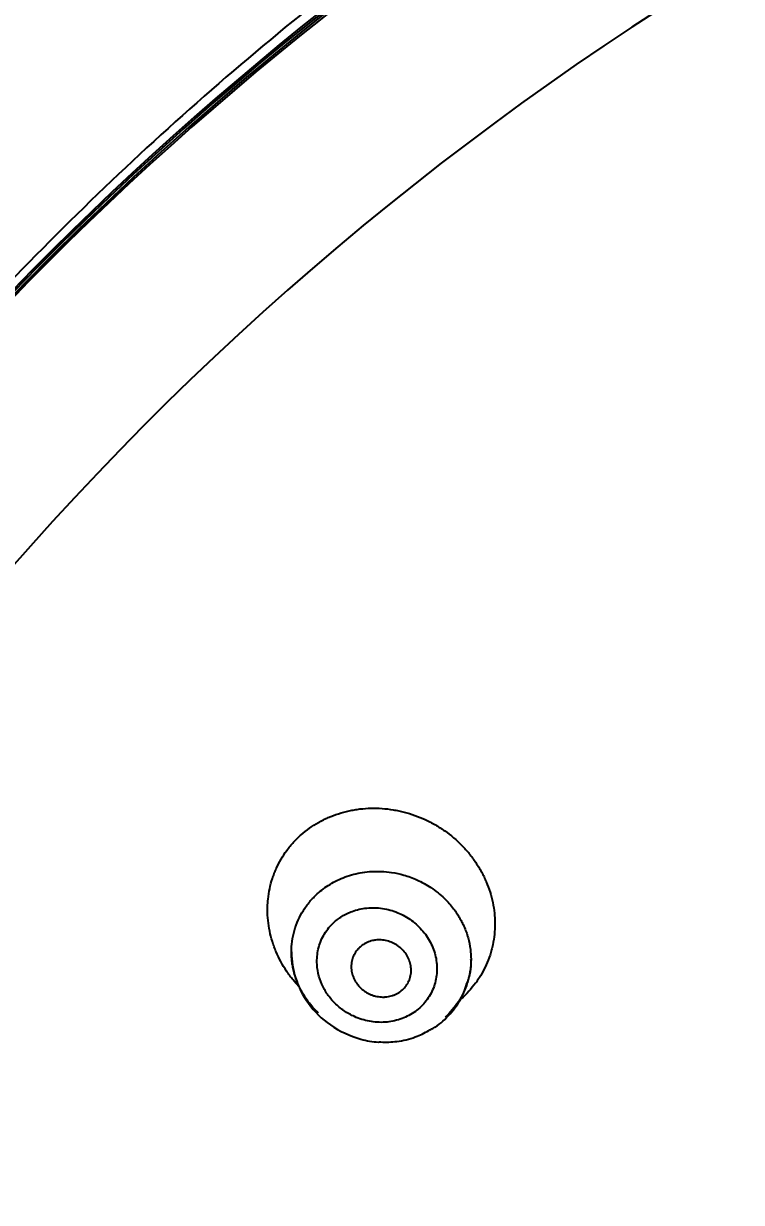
# Model space of a CAD drawing. Header units: millimetres. Extents: x 6110 to 6704, y -2661 to -1821.
# Drawn here: x 6327.713 to 6330.712, y -2164.096 to -2159.17 of the extents above; entities that cross this region are included whole.
import ezdxf

# ---------------------------------------------------------------- set-up
doc = ezdxf.new("R2010")
doc.units = ezdxf.units.MM
doc.header["$LTSCALE"] = 0.1
doc.linetypes.add('HIDDEN2', pattern=[4.7625, 3.175, -1.5875])
doc.layers.add('1', color=4, linetype='HIDDEN2', lineweight=13)
doc.layers.add('DIM', color=3, linetype='Continuous', lineweight=9)
doc.styles.get("Standard").update_dxf_attribs({"font": 'arial.ttf'})
doc.dimstyles.new('ISO-25', dxfattribs={"dimtxt": 2.5, "dimasz": 2.5, "dimexe": 1.25, "dimexo": 0.625, "dimtad": 1, "dimlfac": 5, "dimtxsty": 'Standard', "dimcen": 2.5, "dimadec": 0, "dimazin": 0, "dimtfac": 1, "dimtmove": 0, "dimatfit": 3, "dimfxl": 0, "dimarcsym": 0})

# ---------------------------------------------------------------- blocks, each defined once
blk = doc.blocks.new('*D85')
at = {"layer": 'Defpoints', "color": 0}
for p in [(6324.4599, -2027.3782), (6392.6916, -2027.3782), (6311.704, -2532.5418)]:
    blk.add_point(p, dxfattribs=at)
at = {"layer": 'DIM', "color": 0, "lineweight": -2}
for p, q in [((6325.0849, -2027.3782), (6393.9416, -2027.3782)), ((6392.6916, -2527.5418), (6392.6916, -2032.3782)), ((6312.329, -2532.5418), (6393.9416, -2532.5418))]:
    blk.add_line(p, q, dxfattribs=at)
at = {"layer": 'DIM', "color": 0}
for points in [[(6391.8583, -2032.3782), (6393.5249, -2032.3782), (6392.6916, -2027.3782)], [(6391.8583, -2527.5418), (6393.5249, -2527.5418), (6392.6916, -2532.5418)]]:
    blk.add_solid(points, dxfattribs=at)
at = {"layer": 'DIM', "color": 0, "insert": (6389.0618, -2279.96), "char_height": 5, "attachment_point": 5, "rotation": 90}
blk.add_mtext('2020,7', dxfattribs=at)
blk = doc.blocks.new('*D93')
at = {"layer": 'Defpoints', "color": 0}
for p in [(6325.0849, -2027.3782), (6402.037, -2595.9805), (6423.8203, -2595.9805)]:
    blk.add_point(p, dxfattribs=at)
at = {"layer": 'DIM', "color": 0, "lineweight": -2}
for p, q in [((6325.7099, -2027.3782), (6425.0703, -2027.3782)), ((6423.8203, -2032.3782), (6423.8203, -2590.9805)), ((6402.662, -2595.9805), (6425.0703, -2595.9805))]:
    blk.add_line(p, q, dxfattribs=at)
at = {"layer": 'DIM', "color": 0}
for points in [[(6422.9869, -2032.3782), (6424.6536, -2032.3782), (6423.8203, -2027.3782)], [(6422.9869, -2590.9805), (6424.6536, -2590.9805), (6423.8203, -2595.9805)]]:
    blk.add_solid(points, dxfattribs=at)
at = {"layer": 'DIM', "color": 0, "insert": (6420.1905, -2311.6794), "char_height": 5, "attachment_point": 5, "rotation": 90}
blk.add_mtext('2274,4', dxfattribs=at)

msp = doc.modelspace()

# ---------------------------------------------------------------- hatches: boundary and pattern name
at = {"layer": 'DIM'}
h = msp.add_hatch(dxfattribs=at)
h.set_pattern_fill('ANSI31', color=2)
edge = h.paths.add_edge_path()
edge.add_line((6619.6172, -2595.9805), (6619.6172, -1962.2056))
edge.add_line((6634.6172, -1966.1101), (6619.6172, -1966.1101))
edge.add_line((6634.6172, -2610.9805), (6634.6172, -1966.1101))
edge.add_line((6634.6172, -2610.9805), (6184.4567, -2610.9805))
edge.add_line((6619.6172, -2595.9805), (6184.4567, -2595.9805))
edge.add_line((6184.4567, -2610.9805), (6184.4567, -2595.9805))

# ---------------------------------------------------------------- linework, layer by layer
at = {"layer": '1', "color": 7, "linetype": 'Continuous', "lineweight": -3}
for centre, major_axis, start_param, end_param in [((6338.0093, -2168.509), (-13.75, 0), 3.141606, 7.301236), ((6338.0093, -2168.5303), (-13.75, 0), 3.570041, 5.884468), ((6338.0093, -2168.4983), (13.75, 0), 0.43031, 2.719801), ((6338.0093, -2168.5196), (-13.75, 0), 3.141627, 6.283151), ((6338.0093, -2168.8384), (13.1753, 0), 4.984867, 10.723113)]:
    msp.add_ellipse(centre, major_axis=major_axis, ratio=0.906308, start_param=start_param, end_param=end_param, dxfattribs=at)
for points, knots in [([(6338.0093, -2155.9663), (6337.7679, -2155.9664), (6337.0781, -2155.9829), (6335.942, -2156.0884), (6334.6189, -2156.3324), (6333.3278, -2156.6934), (6332.0816, -2157.1679), (6330.8922, -2157.7515), (6329.7713, -2158.4386), (6328.7294, -2159.2224), (6327.7775, -2160.0959), (6326.9214, -2161.0491), (6326.1826, -2162.078), (6325.7057, -2162.85), (6325.5094, -2163.2875), (6325.4841, -2163.346)], [0, 0, 0, 0, 0.045962, 0.131573, 0.217212, 0.30285, 0.38848, 0.474094, 0.559684, 0.645241, 0.730753, 0.81621, 0.901603, 0.986925, 1, 1, 1, 1]), ([(6328.8612, -2163.1921), (6328.8536, -2163.1839), (6328.8463, -2163.1755), (6328.8343, -2163.1608), (6328.8295, -2163.1546), (6328.8203, -2163.1421), (6328.8159, -2163.1358), (6328.7946, -2163.1039), (6328.7801, -2163.0771), (6328.7653, -2163.042), (6328.7625, -2163.0349), (6328.7573, -2163.0206), (6328.7548, -2163.0133), (6328.748, -2162.9916), (6328.7443, -2162.977), (6328.7352, -2162.933), (6328.7322, -2162.9034), (6328.7321, -2162.866), (6328.7323, -2162.8585), (6328.7331, -2162.8436), (6328.7337, -2162.8362), (6328.736, -2162.8142), (6328.7406, -2162.7851), (6328.7481, -2162.7567), (6328.755, -2162.7357), (6328.7574, -2162.7287), (6328.7614, -2162.7184), (6328.7628, -2162.7149), (6328.7657, -2162.7081), (6328.7671, -2162.7047), (6328.7807, -2162.6744), (6328.7955, -2162.6491), (6328.8217, -2162.6136), (6328.8311, -2162.6021), (6328.8513, -2162.5801), (6328.8619, -2162.5697), (6328.8952, -2162.5403), (6328.9194, -2162.5231), (6328.9522, -2162.5045), (6328.9589, -2162.5009), (6328.9725, -2162.4942), (6328.9793, -2162.4909), (6329.0001, -2162.4818), (6329.0283, -2162.4711), (6329.0577, -2162.4632), (6329.0801, -2162.4583), (6329.0876, -2162.4568), (6329.1029, -2162.4543), (6329.1106, -2162.4532), (6329.1489, -2162.4486), (6329.1798, -2162.4479), (6329.2261, -2162.4511), (6329.2416, -2162.4529), (6329.2649, -2162.4568), (6329.2726, -2162.4582), (6329.288, -2162.4614), (6329.2956, -2162.4632), (6329.3334, -2162.4731), (6329.3627, -2162.4836), (6329.3984, -2162.5001), (6329.4054, -2162.5036), (6329.4195, -2162.5108), (6329.4264, -2162.5146), (6329.4468, -2162.5264), (6329.4599, -2162.5349), (6329.4981, -2162.5618), (6329.5218, -2162.5819), (6329.5493, -2162.6099), (6329.5546, -2162.6156), (6329.565, -2162.6272), (6329.57, -2162.6331), (6329.5846, -2162.651), (6329.6029, -2162.6757), (6329.6187, -2162.7019), (6329.6297, -2162.7221), (6329.6332, -2162.7289), (6329.6398, -2162.7427), (6329.643, -2162.7497), (6329.6579, -2162.7848), (6329.6668, -2162.8135), (6329.676, -2162.8575), (6329.6783, -2162.8723), (6329.6806, -2162.8947), (6329.6812, -2162.9022), (6329.682, -2162.9172), (6329.6821, -2162.9246), (6329.6822, -2162.9616), (6329.6792, -2162.9909), (6329.6715, -2163.027), (6329.6698, -2163.0342), (6329.666, -2163.0485), (6329.6639, -2163.0556), (6329.657, -2163.0767), (6329.6465, -2163.1041), (6329.6331, -2163.1301), (6329.622, -2163.1491), (6329.6182, -2163.1554), (6329.61, -2163.1677), (6329.6058, -2163.1738), (6329.5838, -2163.2037), (6329.5637, -2163.2256), (6329.5412, -2163.2455)], [0, 0, 0, 0, 0.015067, 0.015067, 0.025545, 0.025545, 0.036023, 0.036023, 0.077935, 0.077935, 0.088413, 0.088413, 0.098891, 0.098891, 0.119847, 0.119847, 0.161759, 0.161759, 0.172237, 0.172237, 0.182715, 0.182715, 0.203671, 0.224627, 0.224627, 0.235105, 0.235105, 0.240344, 0.240344, 0.245583, 0.245583, 0.287495, 0.287495, 0.308452, 0.308452, 0.329408, 0.329408, 0.37132, 0.37132, 0.381798, 0.381798, 0.392276, 0.392276, 0.413232, 0.434188, 0.434188, 0.444666, 0.444666, 0.455144, 0.455144, 0.497056, 0.497056, 0.518012, 0.518012, 0.52849, 0.52849, 0.538968, 0.538968, 0.58088, 0.58088, 0.591358, 0.591358, 0.601836, 0.601836, 0.622792, 0.622792, 0.664704, 0.664704, 0.675182, 0.675182, 0.68566, 0.68566, 0.706616, 0.727572, 0.727572, 0.73805, 0.73805, 0.748528, 0.748528, 0.79044, 0.79044, 0.811396, 0.811396, 0.821874, 0.821874, 0.832352, 0.832352, 0.874264, 0.874264, 0.884742, 0.884742, 0.89522, 0.89522, 0.916176, 0.937132, 0.937132, 0.94761, 0.94761, 0.958088, 0.958088, 1, 1, 1, 1]), ([(6328.8322, -2163.0494), (6328.8322, -2163.0347), (6328.8342, -2163.0045), (6328.8435, -2162.9598), (6328.8594, -2162.9163), (6328.881, -2162.8759), (6328.9077, -2162.8391), (6328.944, -2162.8013), (6328.9928, -2162.7648), (6329.0568, -2162.7339), (6329.1294, -2162.715), (6329.1955, -2162.7112), (6329.2533, -2162.7168), (6329.3038, -2162.7277), (6329.3594, -2162.7479), (6329.4071, -2162.7741), (6329.4441, -2162.8012), (6329.4697, -2162.8238), (6329.4913, -2162.8463), (6329.5093, -2162.8682), (6329.5239, -2162.889), (6329.5357, -2162.9083), (6329.5451, -2162.9258), (6329.5576, -2162.9524), (6329.5709, -2162.9894), (6329.5802, -2163.0359), (6329.5822, -2163.0661), (6329.5822, -2163.08)], [0, 0, 0, 0, 0.039799, 0.082277, 0.124208, 0.165601, 0.206468, 0.246817, 0.305965, 0.367652, 0.431904, 0.498745, 0.535895, 0.579448, 0.6294, 0.685748, 0.717435, 0.746747, 0.773682, 0.798242, 0.820425, 0.840232, 0.857661, 0.872714, 0.918029, 0.962394, 1, 1, 1, 1]), ([(6329.368, -2163.2829), (6329.3758, -2163.2759), (6329.3902, -2163.2608), (6329.4084, -2163.2355), (6329.4226, -2163.2078), (6329.433, -2163.1785), (6329.439, -2163.1479), (6329.4406, -2163.1166), (6329.4381, -2163.0853), (6329.4312, -2163.0542), (6329.4202, -2163.0242), (6329.4055, -2162.9955), (6329.387, -2162.9687), (6329.3652, -2162.9442), (6329.3406, -2162.9224), (6329.3133, -2162.9036), (6329.2839, -2162.8883), (6329.2529, -2162.8764), (6329.2208, -2162.8685), (6329.1881, -2162.8646), (6329.1553, -2162.8647), (6329.123, -2162.8689), (6329.0867, -2162.8787), (6329.0477, -2162.8963), (6329.0136, -2162.9213), (6328.9883, -2162.9476), (6328.9702, -2162.973), (6328.9559, -2163.0007), (6328.9456, -2163.03), (6328.9396, -2163.0606), (6328.9377, -2163.0971), (6328.9425, -2163.1391), (6328.9576, -2163.1848), (6328.9812, -2163.2273), (6329.0128, -2163.2651), (6329.0509, -2163.2968), (6329.0896, -2163.3185), (6329.1257, -2163.3322), (6329.1578, -2163.3401), (6329.1905, -2163.3439), (6329.2233, -2163.3439), (6329.2556, -2163.3396), (6329.2867, -2163.3312), (6329.3163, -2163.319), (6329.3438, -2163.303), (6329.3602, -2163.29), (6329.368, -2163.2829)], [0, 0, 0, 0, 0.020941, 0.041666, 0.062587, 0.08347, 0.104175, 0.125092, 0.145896, 0.166605, 0.187584, 0.208344, 0.229058, 0.250073, 0.270853, 0.291568, 0.312561, 0.333428, 0.354137, 0.375038, 0.395999, 0.416712, 0.437532, 0.468897, 0.500115, 0.521013, 0.54175, 0.562686, 0.583551, 0.604251, 0.625144, 0.656386, 0.687563, 0.718846, 0.749999, 0.781298, 0.81245, 0.833391, 0.854111, 0.874963, 0.895882, 0.91659, 0.937464, 0.958392, 0.979104, 1, 1, 1, 1]), ([(6329.2956, -2163.2083), (6329.2897, -2163.2135), (6329.2833, -2163.2181), (6329.2731, -2163.224), (6329.2696, -2163.2258), (6329.2623, -2163.229), (6329.2585, -2163.2305), (6329.2471, -2163.2343), (6329.2393, -2163.236), (6329.2293, -2163.2373), (6329.2272, -2163.2375), (6329.2232, -2163.2378), (6329.2211, -2163.2379), (6329.215, -2163.2381), (6329.2109, -2163.238), (6329.1987, -2163.2373), (6329.1906, -2163.236), (6329.1786, -2163.233), (6329.1746, -2163.2318), (6329.1668, -2163.229), (6329.1592, -2163.226), (6329.1519, -2163.2222), (6329.1447, -2163.2181), (6329.1412, -2163.2159), (6329.131, -2163.2088), (6329.1248, -2163.2036), (6329.1162, -2163.1949), (6329.1134, -2163.1919), (6329.1082, -2163.1855), (6329.1058, -2163.1822), (6329.099, -2163.1722), (6329.0951, -2163.1652), (6329.0904, -2163.1542), (6329.0889, -2163.1504), (6329.0865, -2163.1428), (6329.0855, -2163.1389), (6329.0831, -2163.1274), (6329.0822, -2163.1196), (6329.0821, -2163.1078), (6329.0823, -2163.1039), (6329.0831, -2163.0961), (6329.0842, -2163.0885), (6329.0862, -2163.081), (6329.0885, -2163.0736), (6329.0899, -2163.07), (6329.0946, -2163.0593), (6329.0985, -2163.0526), (6329.1053, -2163.0432), (6329.1077, -2163.0402), (6329.113, -2163.0344), (6329.1158, -2163.0316), (6329.1245, -2163.0238), (6329.1308, -2163.0193), (6329.1411, -2163.0133), (6329.1447, -2163.0115), (6329.152, -2163.0083), (6329.1594, -2163.0054), (6329.1671, -2163.0032), (6329.173, -2163.0019), (6329.175, -2163.0015), (6329.179, -2163.0008), (6329.181, -2163.0005), (6329.1911, -2162.9992), (6329.1992, -2162.999), (6329.2114, -2162.9998), (6329.2155, -2163.0002), (6329.2237, -2163.0015), (6329.2277, -2163.0023), (6329.2397, -2163.0053), (6329.2474, -2163.0081), (6329.2587, -2163.0132), (6329.2624, -2163.0151), (6329.2696, -2163.0192), (6329.2731, -2163.0214), (6329.2832, -2163.0284), (6329.2894, -2163.0337), (6329.301, -2163.0454), (6329.3062, -2163.0516), (6329.313, -2163.0616), (6329.3151, -2163.0651), (6329.319, -2163.0721), (6329.3208, -2163.0758), (6329.3255, -2163.0868), (6329.3279, -2163.0944), (6329.3304, -2163.1059), (6329.331, -2163.1098), (6329.3319, -2163.1177), (6329.3321, -2163.1216), (6329.3322, -2163.1333), (6329.3315, -2163.141), (6329.3291, -2163.1525), (6329.3281, -2163.1563), (6329.3258, -2163.1637), (6329.3244, -2163.1673), (6329.3198, -2163.1778), (6329.3159, -2163.1845), (6329.3067, -2163.1972), (6329.3015, -2163.203), (6329.2956, -2163.2083)], [0, 0, 0, 0, 0.03125, 0.03125, 0.046875, 0.046875, 0.0625, 0.0625, 0.09375, 0.09375, 0.101563, 0.101563, 0.109375, 0.109375, 0.125, 0.125, 0.15625, 0.15625, 0.171875, 0.171875, 0.1875, 0.203125, 0.203125, 0.21875, 0.21875, 0.25, 0.25, 0.265625, 0.265625, 0.28125, 0.28125, 0.3125, 0.3125, 0.328125, 0.328125, 0.34375, 0.34375, 0.375, 0.375, 0.390625, 0.390625, 0.40625, 0.421875, 0.421875, 0.4375, 0.4375, 0.46875, 0.46875, 0.484375, 0.484375, 0.5, 0.5, 0.53125, 0.53125, 0.546875, 0.546875, 0.5625, 0.578125, 0.578125, 0.585938, 0.585938, 0.59375, 0.59375, 0.625, 0.625, 0.640625, 0.640625, 0.65625, 0.65625, 0.6875, 0.6875, 0.703125, 0.703125, 0.71875, 0.71875, 0.75, 0.75, 0.78125, 0.78125, 0.796875, 0.796875, 0.8125, 0.8125, 0.84375, 0.84375, 0.859375, 0.859375, 0.875, 0.875, 0.90625, 0.90625, 0.921875, 0.921875, 0.9375, 0.9375, 0.96875, 0.96875, 1, 1, 1, 1]), ([(6328.9444, -2163.3049), (6328.9443, -2163.3049), (6328.9365, -2163.2974), (6328.9219, -2163.2821), (6328.9026, -2163.2581), (6328.8859, -2163.2338), (6328.8719, -2163.2093), (6328.8603, -2163.1851), (6328.851, -2163.1612), (6328.8438, -2163.1379), (6328.8385, -2163.1153), (6328.8349, -2163.0936), (6328.8328, -2163.0729), (6328.8322, -2163.0583), (6328.8322, -2163.0506), (6328.8322, -2163.0494)], [0, 0, 0, 0, 0.00077, 0.110256, 0.215777, 0.317336, 0.414932, 0.508566, 0.59824, 0.683954, 0.765709, 0.843508, 0.917351, 0.987242, 1, 1, 1, 1]), ([(6328.8322, -2163.0497), (6328.8327, -2163.0875), (6328.8444, -2163.1621), (6328.8991, -2163.2706), (6328.9933, -2163.3632), (6329.0999, -2163.4105), (6329.1741, -2163.4268), (6329.2019, -2163.4258), (6329.205, -2163.4256)], [0, 0, 0, 0, 0.191923, 0.397683, 0.618749, 0.857429, 0.983859, 1, 1, 1, 1]), ([(6329.5822, -2163.08), (6329.5822, -2163.0821), (6329.582, -2163.0999), (6329.579, -2163.1329), (6329.5717, -2163.1635), (6329.5669, -2163.1787), (6329.5667, -2163.1793)], [0, 0, 0, 0, 0.063487, 0.527256, 0.980863, 1, 1, 1, 1]), ([(6329.4057, -2163.3775), (6329.4115, -2163.3749), (6329.4426, -2163.3601), (6329.49, -2163.3173), (6329.5389, -2163.2534), (6329.5582, -2163.2052), (6329.5648, -2163.182)], [0, 0, 0, 0, 0.071724, 0.393676, 0.723461, 1, 1, 1, 1]), ([(6329.5667, -2163.1793), (6329.5623, -2163.1929), (6329.5517, -2163.2198), (6329.5306, -2163.2576), (6329.5047, -2163.2922), (6329.4848, -2163.3128), (6329.4743, -2163.3224)], [0, 0, 0, 0, 0.250328, 0.506046, 0.755917, 1, 1, 1, 1]), ([(6329.205, -2163.4256), (6329.2278, -2163.4269), (6329.2766, -2163.4253), (6329.3455, -2163.409), (6329.3877, -2163.3884), (6329.4057, -2163.3775)], [0, 0, 0, 0, 0.319402, 0.697878, 1, 1, 1, 1])]:
    msp.add_open_spline(points, degree=3, knots=knots, dxfattribs=at)
msp.add_open_spline([(6329.5648, -2163.182), (6329.5863, -2163.1344), (6329.5821, -2163.0799)], degree=2, dxfattribs=at)

# ---------------------------------------------------------------- dimensions: what is measured, and where the dimension line sits
at = {"layer": 'DIM'}
for base, p1, p2, picture, middle in [((6392.6916, -2027.3782), (6311.704, -2532.5418), (6324.4599, -2027.3782), '*D85', (6389.0618, -2279.96)), ((6423.8203, -2595.9805), (6325.0849, -2027.3782), (6402.037, -2595.9805), '*D93', (6420.1905, -2311.6794))]:
    dim = msp.add_linear_dim(base=base, p1=p1, p2=p2, angle=90, dimstyle='ISO-25', override={"dimtxt": 5, "dimasz": 5, "dimdec": 1, "dimlfac": 4, "dimadec": 1, "dimtdec": 1, "dimfxl": 1.25, "dimtfill": 1}, dxfattribs=at)
    dim.commit()
    dim.dimension.update_dxf_attribs({"geometry": picture, "text_midpoint": middle})

doc.saveas('drawing.dxf')
